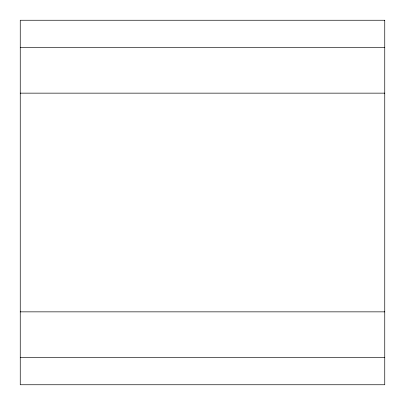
<?xml version="1.0" encoding="UTF-8"?>
<svg xmlns="http://www.w3.org/2000/svg" width="405" height="405" viewBox="0 0 405 405"><rect width="100%" height="100%" fill="white"/><g stroke="black" fill="none" stroke-linecap="round" stroke-linejoin="round"><path stroke-width="0.61" d="M20.25 47.587L384.75 47.587M20.25 93.15L384.75 93.15M20.25 311.85L384.75 311.85M20.25 357.412L384.75 357.412M384.75 20.25L20.25 20.25L20.25 384.75L384.75 384.75L384.75 20.25"/></g></svg>
